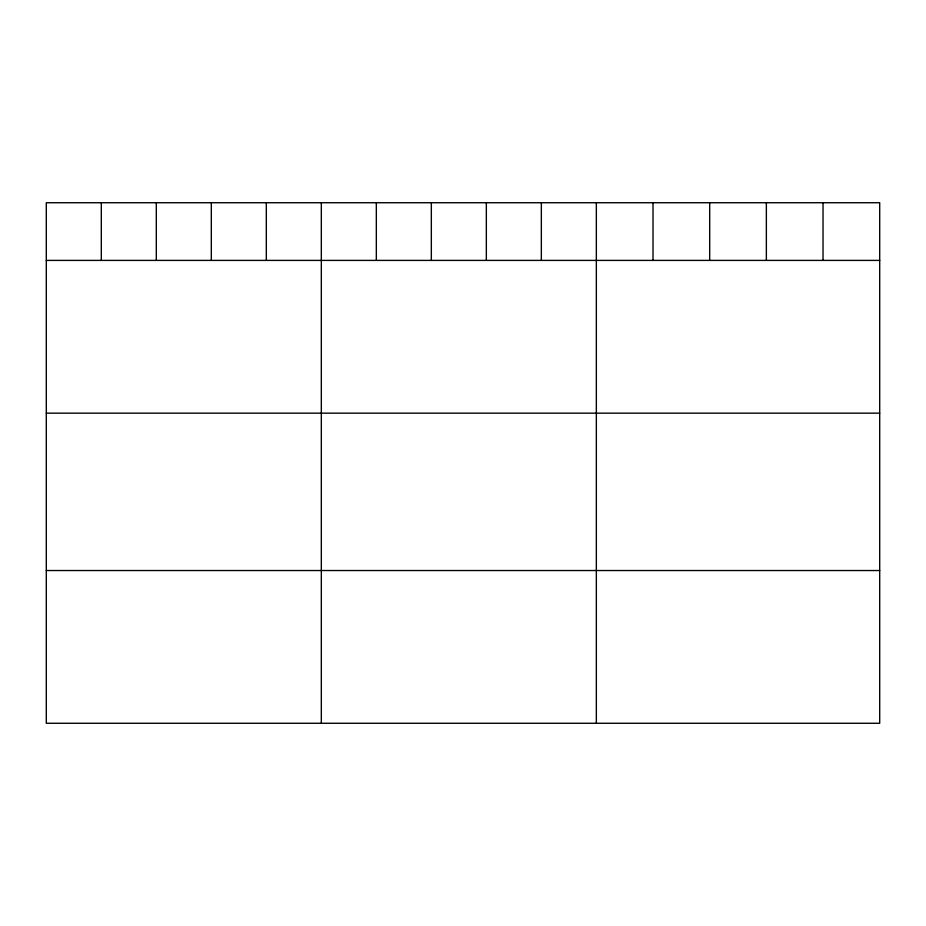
<?xml version="1.0" encoding="UTF-8"?>
<svg xmlns="http://www.w3.org/2000/svg" width="926" height="926" viewBox="0 0 926 926"><rect width="100%" height="100%" fill="white"/><g stroke="black" fill="none" stroke-linecap="round" stroke-linejoin="round"><path stroke-width="1.39" d="M879.7 260.403L879.7 723.275L46.3 723.275L46.3 202.725L879.7 202.725L879.7 260.403L46.3 260.403M46.3 413.158L879.7 413.158M46.3 570.532L879.7 570.532M823.029 202.725L823.029 260.403M766.358 202.725L766.358 260.403M709.686 202.725L709.686 260.403M653.015 202.725L653.015 260.403M596.344 202.725L596.344 723.275M541.34 202.725L541.34 260.403M486.335 202.725L486.335 260.403M431.331 202.725L431.331 260.403M376.326 202.725L376.326 260.403M321.322 202.725L321.322 723.275M266.318 202.725L266.318 260.403M211.313 202.725L211.313 260.403M156.309 202.725L156.309 260.403M101.304 202.725L101.304 260.403"/></g></svg>
